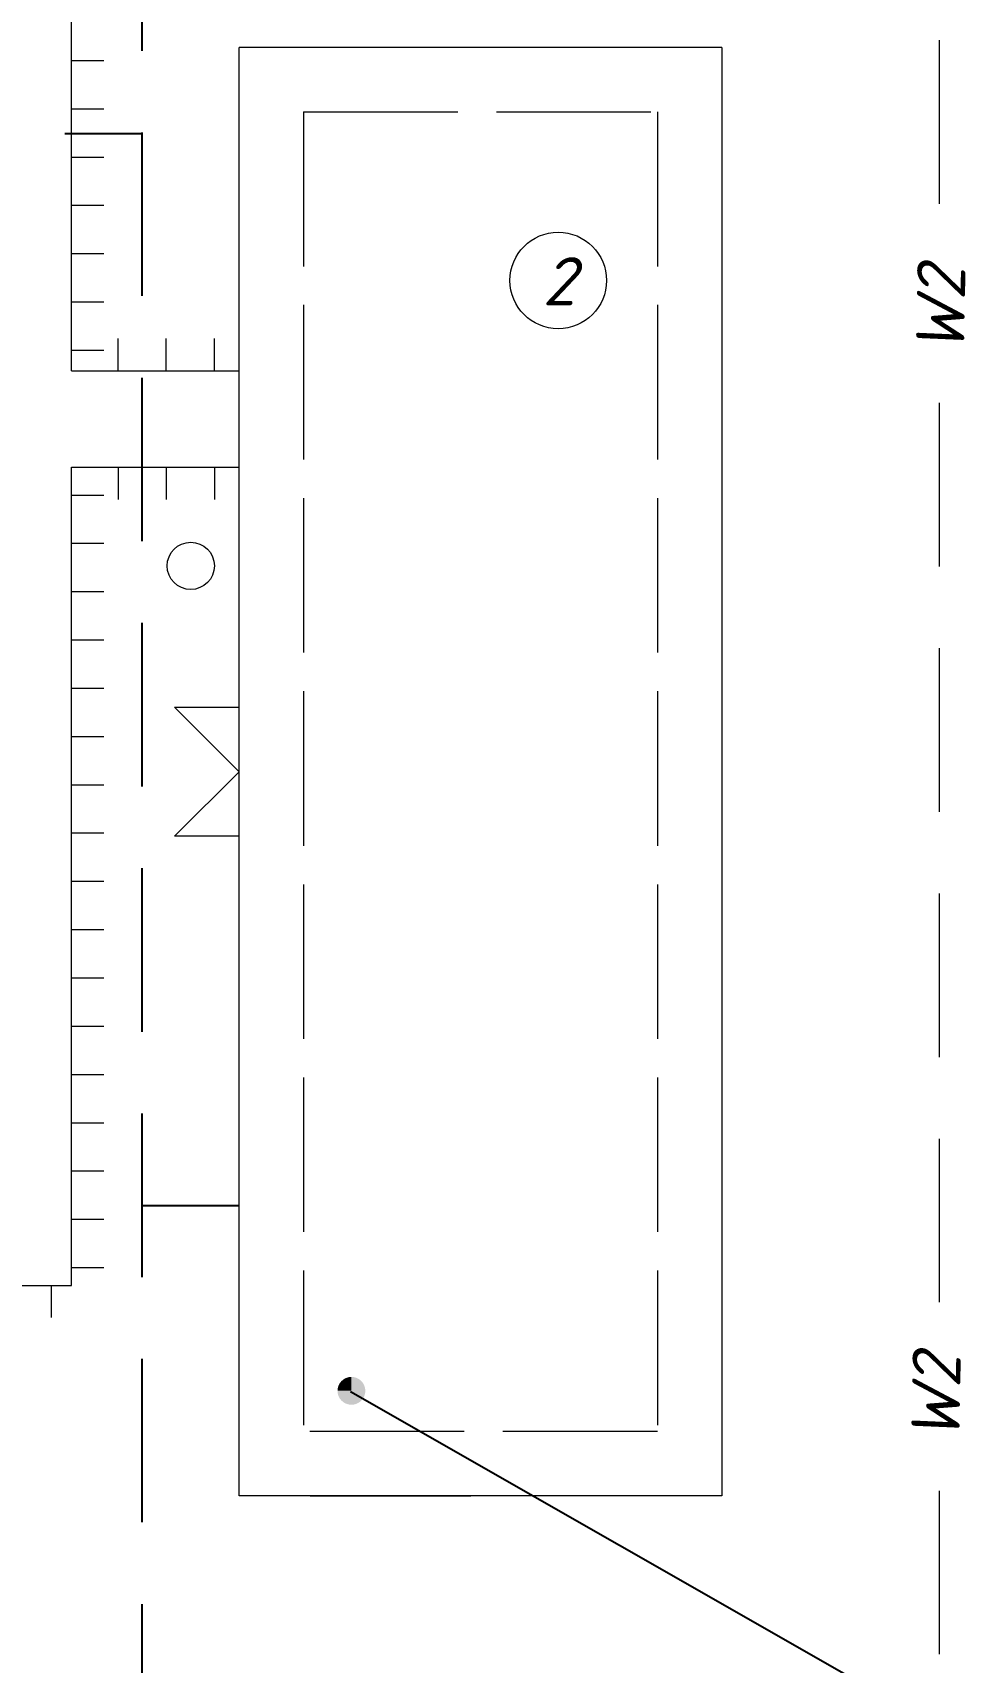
# Model space of a CAD drawing. Header units: millimetres. Extents: x 27137 to 30937, y -4667 to -569.
# Drawn here: x 29026.3 to 29055.2, y -2964.7 to -2914.1 of the extents above; entities that cross this region are included whole.
import ezdxf

# ---------------------------------------------------------------- set-up
doc = ezdxf.new("R2010")
doc.units = ezdxf.units.MM
doc.header["$LTSCALE"] = 0.4
for name, pattern in [('ACAD_ISO02W100', [15, 12, -3]), ('ACAD_ISO03W100', [30, 12, -18]), ('штриховаяX2', [38.1, 25.4, -12.7])]:
    doc.linetypes.add(name, pattern=pattern)
doc.styles.add('Isocpeur', font='isocpeui.ttf', dxfattribs={"height": 2.5})

msp = doc.modelspace()

# ---------------------------------------------------------------- hatches: boundary and pattern name
at = {"lineweight": 15}
h = msp.add_hatch(color=256, dxfattribs=at)
h.dxf.hatch_style = 1
h.paths.add_polyline_path([(29035.7299, -2956.2623), (29036.1624, -2956.2623), (29036.595, -2956.2623, -1)])
h.paths.add_polyline_path([(29036.1624, -2955.8298, -0.4142136), (29036.595, -2956.2623), (29036.1624, -2956.2623)])
h = msp.add_hatch(color=256, dxfattribs=at)
h.dxf.hatch_style = 1
h.paths.add_polyline_path([(29036.1624, -2955.8298), (29036.1624, -2956.2623), (29035.7299, -2956.2623, -0.4142136)])

# ---------------------------------------------------------------- linework, layer by layer
at = {"linetype": 'штриховаяX2', "ltscale": 0.5}
msp.add_line((29029.6531, -2856.2064), (29029.6531, -2981.3502), dxfattribs=at)
at = {"lineweight": 15, "ltscale": 0.5}
for p, q in [((29027.4679, -2924.5708), (29027.4675, -2901.3179)), ((29027.4683, -2952.9864), (29027.4679, -2927.5708))]:
    msp.add_line(p, q, dxfattribs=at)
at = {"lineweight": 15}
for p, q in [((29032.6697, -2959.5269), (29032.6697, -2914.5269)), ((29047.6697, -2914.5269), (29032.6697, -2914.5269)), ((29047.6697, -2914.5269), (29047.6697, -2959.5269)), ((29047.6697, -2914.5269), (29047.6697, -2959.5269)), ((29028.4675, -2914.9418), (29027.4675, -2914.9418)), ((29028.4675, -2914.9418), (29027.4675, -2914.9418)), ((29028.4675, -2914.9418), (29027.4675, -2914.9418)), ((29028.4675, -2914.9418), (29027.4675, -2914.9418)), ((29028.4675, -2914.9418), (29027.4675, -2914.9418)), ((29028.4675, -2914.9418), (29027.4675, -2914.9418)), ((29028.4675, -2914.9418), (29027.4675, -2914.9418)), ((29028.4675, -2914.9418), (29027.4675, -2914.9418)), ((29028.4675, -2914.9418), (29027.4675, -2914.9418)), ((29028.4675, -2914.9418), (29027.4675, -2914.9418)), ((29028.4675, -2914.9418), (29027.4675, -2914.9418)), ((29028.4675, -2914.9418), (29027.4675, -2914.9418)), ((29028.4675, -2914.9418), (29027.4675, -2914.9418)), ((29028.4675, -2914.9418), (29027.4675, -2914.9418)), ((29028.4675, -2914.9418), (29027.4675, -2914.9418)), ((29028.4675, -2914.9418), (29027.4675, -2914.9418)), ((29028.4675, -2914.9418), (29027.4675, -2914.9418)), ((29028.4675, -2916.4418), (29027.4675, -2916.4418)), ((29028.4675, -2916.4418), (29027.4675, -2916.4418)), ((29028.4675, -2916.4418), (29027.4675, -2916.4418)), ((29028.4675, -2916.4418), (29027.4675, -2916.4418)), ((29028.4675, -2916.4418), (29027.4675, -2916.4418)), ((29028.4675, -2916.4418), (29027.4675, -2916.4418)), ((29028.4675, -2916.4418), (29027.4675, -2916.4418)), ((29028.4675, -2916.4418), (29027.4675, -2916.4418)), ((29028.4675, -2916.4418), (29027.4675, -2916.4418)), ((29028.4675, -2916.4418), (29027.4675, -2916.4418)), ((29028.4675, -2916.4418), (29027.4675, -2916.4418)), ((29028.4675, -2916.4418), (29027.4675, -2916.4418)), ((29028.4675, -2916.4418), (29027.4675, -2916.4418)), ((29028.4675, -2916.4418), (29027.4675, -2916.4418)), ((29028.4675, -2916.4418), (29027.4675, -2916.4418)), ((29028.4675, -2916.4418), (29027.4675, -2916.4418)), ((29028.4675, -2916.4418), (29027.4675, -2916.4418)), ((29028.4675, -2916.4418), (29027.4675, -2916.4418)), ((29028.4675, -2916.4418), (29027.4675, -2916.4418)), ((29028.4675, -2916.4418), (29027.4675, -2916.4418)), ((29028.4675, -2916.4418), (29027.4675, -2916.4418)), ((29028.4675, -2916.4418), (29027.4675, -2916.4418)), ((29028.4675, -2917.9418), (29027.4675, -2917.9418)), ((29028.4675, -2917.9418), (29027.4675, -2917.9418)), ((29028.4675, -2917.9418), (29027.4675, -2917.9418)), ((29028.4675, -2917.9418), (29027.4675, -2917.9418)), ((29028.4675, -2917.9418), (29027.4675, -2917.9418)), ((29028.4675, -2917.9418), (29027.4675, -2917.9418)), ((29028.4675, -2917.9418), (29027.4675, -2917.9418)), ((29028.4675, -2917.9418), (29027.4675, -2917.9418)), ((29028.4675, -2917.9418), (29027.4675, -2917.9418)), ((29028.4675, -2917.9418), (29027.4675, -2917.9418)), ((29028.4675, -2917.9418), (29027.4675, -2917.9418)), ((29028.4675, -2917.9418), (29027.4675, -2917.9418)), ((29028.4675, -2917.9418), (29027.4675, -2917.9418)), ((29028.4675, -2917.9418), (29027.4675, -2917.9418)), ((29028.4675, -2917.9418), (29027.4675, -2917.9418)), ((29028.4675, -2917.9418), (29027.4675, -2917.9418)), ((29028.4675, -2917.9418), (29027.4675, -2917.9418)), ((29028.4675, -2917.9418), (29027.4675, -2917.9418)), ((29028.4675, -2917.9418), (29027.4675, -2917.9418)), ((29028.4675, -2917.9418), (29027.4675, -2917.9418)), ((29028.4675, -2917.9418), (29027.4675, -2917.9418)), ((29028.4675, -2917.9418), (29027.4675, -2917.9418)), ((29028.4675, -2917.9418), (29027.4675, -2917.9418)), ((29028.4675, -2917.9418), (29027.4675, -2917.9418)), ((29028.4675, -2917.9418), (29027.4675, -2917.9418)), ((29028.4675, -2917.9418), (29027.4675, -2917.9418)), ((29028.4675, -2917.9418), (29027.4675, -2917.9418)), ((29028.4675, -2917.9418), (29027.4675, -2917.9418)), ((29028.4675, -2917.9418), (29027.4675, -2917.9418)), ((29028.4675, -2917.9418), (29027.4675, -2917.9418)), ((29028.4675, -2917.9418), (29027.4675, -2917.9418)), ((29028.4675, -2917.9418), (29027.4675, -2917.9418)), ((29028.4675, -2917.9418), (29027.4675, -2917.9418)), ((29028.4675, -2917.9418), (29027.4675, -2917.9418)), ((29028.4675, -2919.4418), (29027.4675, -2919.4418)), ((29028.4675, -2919.4418), (29027.4675, -2919.4418)), ((29028.4675, -2919.4418), (29027.4675, -2919.4418)), ((29028.4675, -2919.4418), (29027.4675, -2919.4418)), ((29028.4675, -2919.4418), (29027.4675, -2919.4418)), ((29028.4675, -2919.4418), (29027.4675, -2919.4418)), ((29028.4675, -2919.4418), (29027.4675, -2919.4418)), ((29028.4675, -2919.4418), (29027.4675, -2919.4418)), ((29028.4675, -2919.4418), (29027.4675, -2919.4418)), ((29028.4675, -2919.4418), (29027.4675, -2919.4418)), ((29028.4675, -2919.4418), (29027.4675, -2919.4418)), ((29028.4675, -2919.4418), (29027.4675, -2919.4418)), ((29028.4675, -2919.4418), (29027.4675, -2919.4418)), ((29028.4675, -2919.4418), (29027.4675, -2919.4418)), ((29028.4675, -2919.4418), (29027.4675, -2919.4418)), ((29028.4675, -2919.4418), (29027.4675, -2919.4418)), ((29028.4675, -2919.4418), (29027.4675, -2919.4418)), ((29028.4675, -2920.9418), (29027.4675, -2920.9418)), ((29028.4675, -2920.9418), (29027.4675, -2920.9418)), ((29028.4675, -2920.9418), (29027.4675, -2920.9418)), ((29028.4675, -2920.9418), (29027.4675, -2920.9418)), ((29028.4675, -2920.9418), (29027.4675, -2920.9418)), ((29028.4675, -2920.9418), (29027.4675, -2920.9418)), ((29028.4675, -2920.9418), (29027.4675, -2920.9418)), ((29028.4675, -2920.9418), (29027.4675, -2920.9418)), ((29028.4675, -2920.9418), (29027.4675, -2920.9418)), ((29028.4675, -2920.9418), (29027.4675, -2920.9418)), ((29028.4675, -2920.9418), (29027.4675, -2920.9418)), ((29028.4675, -2922.4418), (29027.4675, -2922.4418)), ((29028.4675, -2922.4418), (29027.4675, -2922.4418)), ((29028.4675, -2922.4418), (29027.4675, -2922.4418)), ((29028.4675, -2922.4418), (29027.4675, -2922.4418)), ((29028.4675, -2922.4418), (29027.4675, -2922.4418)), ((29028.4675, -2922.4418), (29027.4675, -2922.4418)), ((29028.4675, -2922.4418), (29027.4675, -2922.4418)), ((29028.4675, -2922.4418), (29027.4675, -2922.4418)), ((29028.4675, -2922.4418), (29027.4675, -2922.4418)), ((29028.4675, -2922.4418), (29027.4675, -2922.4418)), ((29028.4675, -2922.4418), (29027.4675, -2922.4418)), ((29028.4675, -2922.4418), (29027.4675, -2922.4418)), ((29028.4675, -2922.4418), (29027.4675, -2922.4418)), ((29028.9103, -2924.5708), (29028.9103, -2923.5708)), ((29028.9103, -2924.5708), (29028.9103, -2923.5708)), ((29030.4103, -2924.5708), (29030.4103, -2923.5708)), ((29030.4103, -2924.5708), (29030.4103, -2923.5708)), ((29031.9103, -2924.5708), (29031.9103, -2923.5708)), ((29031.9103, -2924.5708), (29031.9103, -2923.5708)), ((29028.4675, -2923.9418), (29027.4675, -2923.9418)), ((29028.4675, -2923.9418), (29027.4675, -2923.9418)), ((29028.4675, -2923.9418), (29027.4675, -2923.9418)), ((29028.4675, -2923.9418), (29027.4675, -2923.9418)), ((29028.4675, -2923.9418), (29027.4675, -2923.9418)), ((29028.4675, -2923.9418), (29027.4675, -2923.9418)), ((29028.4675, -2923.9418), (29027.4675, -2923.9418)), ((29028.4675, -2923.9418), (29027.4675, -2923.9418)), ((29028.4675, -2923.9418), (29027.4675, -2923.9418)), ((29028.4675, -2923.9418), (29027.4675, -2923.9418)), ((29028.4675, -2923.9418), (29027.4675, -2923.9418)), ((29028.4675, -2923.9418), (29027.4675, -2923.9418)), ((29028.4675, -2923.9418), (29027.4675, -2923.9418)), ((29028.4675, -2923.9418), (29027.4675, -2923.9418)), ((29028.4675, -2923.9418), (29027.4675, -2923.9418)), ((29028.4675, -2923.9418), (29027.4675, -2923.9418)), ((29028.4675, -2923.9418), (29027.4675, -2923.9418)), ((29027.4672, -2924.5708), (29032.6697, -2924.5708)), ((29027.4679, -2927.5708), (29032.6697, -2927.5708)), ((29028.9103, -2927.5708), (29028.9103, -2928.5708)), ((29028.9103, -2927.5708), (29028.9103, -2928.5708)), ((29030.4103, -2927.5708), (29030.4103, -2928.5708)), ((29030.4103, -2927.5708), (29030.4103, -2928.5708)), ((29031.9103, -2927.5708), (29031.9103, -2928.5708)), ((29031.9103, -2927.5708), (29031.9103, -2928.5708)), ((29028.4675, -2928.4418), (29027.4675, -2928.4418)), ((29028.4675, -2928.4418), (29027.4675, -2928.4418)), ((29028.4675, -2928.4418), (29027.4675, -2928.4418)), ((29028.4675, -2928.4418), (29027.4675, -2928.4418)), ((29028.4675, -2928.4418), (29027.4675, -2928.4418)), ((29028.4675, -2928.4418), (29027.4675, -2928.4418)), ((29028.4675, -2928.4418), (29027.4675, -2928.4418)), ((29028.4675, -2928.4418), (29027.4675, -2928.4418)), ((29028.4675, -2928.4418), (29027.4675, -2928.4418)), ((29028.4675, -2928.4418), (29027.4675, -2928.4418)), ((29028.4675, -2928.4418), (29027.4675, -2928.4418)), ((29028.4675, -2928.4418), (29027.4675, -2928.4418)), ((29028.4675, -2928.4418), (29027.4675, -2928.4418)), ((29028.4675, -2928.4418), (29027.4675, -2928.4418)), ((29028.4675, -2928.4418), (29027.4675, -2928.4418)), ((29028.4675, -2928.4418), (29027.4675, -2928.4418)), ((29028.4675, -2928.4418), (29027.4675, -2928.4418)), ((29028.4675, -2929.9418), (29027.4675, -2929.9418)), ((29028.4675, -2929.9418), (29027.4675, -2929.9418)), ((29028.4675, -2929.9418), (29027.4675, -2929.9418)), ((29028.4675, -2929.9418), (29027.4675, -2929.9418)), ((29028.4675, -2929.9418), (29027.4675, -2929.9418)), ((29028.4675, -2929.9418), (29027.4675, -2929.9418)), ((29028.4675, -2929.9418), (29027.4675, -2929.9418)), ((29028.4675, -2929.9418), (29027.4675, -2929.9418)), ((29028.4675, -2929.9418), (29027.4675, -2929.9418)), ((29028.4675, -2929.9418), (29027.4675, -2929.9418)), ((29028.4675, -2929.9418), (29027.4675, -2929.9418)), ((29028.4675, -2929.9418), (29027.4675, -2929.9418)), ((29028.4675, -2929.9418), (29027.4675, -2929.9418)), ((29028.4675, -2929.9418), (29027.4675, -2929.9418)), ((29028.4675, -2929.9418), (29027.4675, -2929.9418)), ((29028.4675, -2929.9418), (29027.4675, -2929.9418)), ((29028.4675, -2929.9418), (29027.4675, -2929.9418)), ((29028.4675, -2929.9418), (29027.4675, -2929.9418)), ((29028.4675, -2929.9418), (29027.4675, -2929.9418)), ((29028.4675, -2929.9418), (29027.4675, -2929.9418)), ((29028.4675, -2929.9418), (29027.4675, -2929.9418)), ((29028.4675, -2929.9418), (29027.4675, -2929.9418)), ((29028.4675, -2931.4418), (29027.4675, -2931.4418)), ((29028.4675, -2931.4418), (29027.4675, -2931.4418)), ((29028.4675, -2931.4418), (29027.4675, -2931.4418)), ((29028.4675, -2931.4418), (29027.4675, -2931.4418)), ((29028.4675, -2931.4418), (29027.4675, -2931.4418)), ((29028.4675, -2931.4418), (29027.4675, -2931.4418)), ((29028.4675, -2931.4418), (29027.4675, -2931.4418)), ((29028.4675, -2931.4418), (29027.4675, -2931.4418)), ((29028.4675, -2931.4418), (29027.4675, -2931.4418)), ((29028.4675, -2931.4418), (29027.4675, -2931.4418)), ((29028.4675, -2931.4418), (29027.4675, -2931.4418)), ((29028.4675, -2931.4418), (29027.4675, -2931.4418)), ((29028.4675, -2931.4418), (29027.4675, -2931.4418)), ((29028.4675, -2931.4418), (29027.4675, -2931.4418)), ((29028.4675, -2931.4418), (29027.4675, -2931.4418)), ((29028.4675, -2931.4418), (29027.4675, -2931.4418)), ((29028.4675, -2931.4418), (29027.4675, -2931.4418)), ((29028.4675, -2931.4418), (29027.4675, -2931.4418)), ((29028.4675, -2931.4418), (29027.4675, -2931.4418)), ((29028.4675, -2931.4418), (29027.4675, -2931.4418)), ((29028.4675, -2931.4418), (29027.4675, -2931.4418)), ((29028.4675, -2931.4418), (29027.4675, -2931.4418)), ((29028.4675, -2931.4418), (29027.4675, -2931.4418)), ((29028.4675, -2931.4418), (29027.4675, -2931.4418)), ((29028.4675, -2931.4418), (29027.4675, -2931.4418)), ((29028.4675, -2931.4418), (29027.4675, -2931.4418)), ((29028.4675, -2931.4418), (29027.4675, -2931.4418)), ((29028.4675, -2931.4418), (29027.4675, -2931.4418)), ((29028.4675, -2931.4418), (29027.4675, -2931.4418)), ((29028.4675, -2931.4418), (29027.4675, -2931.4418)), ((29028.4675, -2931.4418), (29027.4675, -2931.4418)), ((29028.4675, -2931.4418), (29027.4675, -2931.4418)), ((29028.4675, -2931.4418), (29027.4675, -2931.4418)), ((29028.4675, -2931.4418), (29027.4675, -2931.4418)), ((29028.4675, -2932.9418), (29027.4675, -2932.9418)), ((29028.4675, -2932.9418), (29027.4675, -2932.9418)), ((29028.4675, -2932.9418), (29027.4675, -2932.9418)), ((29028.4675, -2932.9418), (29027.4675, -2932.9418)), ((29028.4675, -2932.9418), (29027.4675, -2932.9418)), ((29028.4675, -2932.9418), (29027.4675, -2932.9418)), ((29028.4675, -2932.9418), (29027.4675, -2932.9418)), ((29028.4675, -2932.9418), (29027.4675, -2932.9418)), ((29028.4675, -2932.9418), (29027.4675, -2932.9418)), ((29028.4675, -2932.9418), (29027.4675, -2932.9418)), ((29028.4675, -2932.9418), (29027.4675, -2932.9418)), ((29028.4675, -2932.9418), (29027.4675, -2932.9418)), ((29028.4675, -2932.9418), (29027.4675, -2932.9418)), ((29028.4675, -2932.9418), (29027.4675, -2932.9418)), ((29028.4675, -2932.9418), (29027.4675, -2932.9418)), ((29028.4675, -2932.9418), (29027.4675, -2932.9418)), ((29028.4675, -2932.9418), (29027.4675, -2932.9418)), ((29028.4675, -2934.4418), (29027.4675, -2934.4418)), ((29028.4675, -2934.4418), (29027.4675, -2934.4418)), ((29028.4675, -2934.4418), (29027.4675, -2934.4418)), ((29028.4675, -2934.4418), (29027.4675, -2934.4418)), ((29028.4675, -2934.4418), (29027.4675, -2934.4418)), ((29028.4675, -2934.4418), (29027.4675, -2934.4418)), ((29028.4675, -2934.4418), (29027.4675, -2934.4418)), ((29028.4675, -2934.4418), (29027.4675, -2934.4418)), ((29028.4675, -2934.4418), (29027.4675, -2934.4418)), ((29028.4675, -2934.4418), (29027.4675, -2934.4418)), ((29028.4675, -2934.4418), (29027.4675, -2934.4418)), ((29030.6697, -2935.0269), (29032.6697, -2935.0269)), ((29030.6697, -2935.0269), (29032.6697, -2937.0269)), ((29028.4675, -2935.9418), (29027.4675, -2935.9418)), ((29028.4675, -2935.9418), (29027.4675, -2935.9418)), ((29028.4675, -2935.9418), (29027.4675, -2935.9418)), ((29028.4675, -2935.9418), (29027.4675, -2935.9418)), ((29028.4675, -2935.9418), (29027.4675, -2935.9418)), ((29028.4675, -2935.9418), (29027.4675, -2935.9418)), ((29028.4675, -2935.9418), (29027.4675, -2935.9418)), ((29028.4675, -2935.9418), (29027.4675, -2935.9418)), ((29028.4675, -2935.9418), (29027.4675, -2935.9418)), ((29028.4675, -2935.9418), (29027.4675, -2935.9418)), ((29028.4675, -2935.9418), (29027.4675, -2935.9418)), ((29028.4675, -2935.9418), (29027.4675, -2935.9418)), ((29028.4675, -2935.9418), (29027.4675, -2935.9418)), ((29032.6697, -2937.0269), (29030.6697, -2939.0269)), ((29028.4675, -2937.4418), (29027.4675, -2937.4418)), ((29028.4675, -2937.4418), (29027.4675, -2937.4418)), ((29028.4675, -2937.4418), (29027.4675, -2937.4418)), ((29028.4675, -2937.4418), (29027.4675, -2937.4418)), ((29028.4675, -2937.4418), (29027.4675, -2937.4418)), ((29028.4675, -2937.4418), (29027.4675, -2937.4418)), ((29028.4675, -2937.4418), (29027.4675, -2937.4418)), ((29028.4675, -2937.4418), (29027.4675, -2937.4418)), ((29028.4675, -2937.4418), (29027.4675, -2937.4418)), ((29028.4675, -2937.4418), (29027.4675, -2937.4418)), ((29028.4675, -2937.4418), (29027.4675, -2937.4418)), ((29028.4675, -2937.4418), (29027.4675, -2937.4418)), ((29028.4675, -2937.4418), (29027.4675, -2937.4418)), ((29028.4675, -2937.4418), (29027.4675, -2937.4418)), ((29028.4675, -2937.4418), (29027.4675, -2937.4418)), ((29028.4675, -2937.4418), (29027.4675, -2937.4418)), ((29028.4675, -2937.4418), (29027.4675, -2937.4418)), ((29028.4675, -2937.4418), (29027.4675, -2937.4418)), ((29028.4675, -2937.4418), (29027.4675, -2937.4418)), ((29028.4675, -2937.4418), (29027.4675, -2937.4418)), ((29028.4675, -2937.4418), (29027.4675, -2937.4418)), ((29028.4675, -2937.4418), (29027.4675, -2937.4418)), ((29028.4675, -2937.4418), (29027.4675, -2937.4418)), ((29028.4675, -2937.4418), (29027.4675, -2937.4418)), ((29028.4675, -2937.4418), (29027.4675, -2937.4418)), ((29028.4675, -2937.4418), (29027.4675, -2937.4418)), ((29028.4675, -2937.4418), (29027.4675, -2937.4418)), ((29028.4675, -2937.4418), (29027.4675, -2937.4418)), ((29028.4675, -2938.9418), (29027.4675, -2938.9418)), ((29028.4675, -2938.9418), (29027.4675, -2938.9418)), ((29028.4675, -2938.9418), (29027.4675, -2938.9418)), ((29028.4675, -2938.9418), (29027.4675, -2938.9418)), ((29028.4675, -2938.9418), (29027.4675, -2938.9418)), ((29028.4675, -2938.9418), (29027.4675, -2938.9418)), ((29028.4675, -2938.9418), (29027.4675, -2938.9418)), ((29028.4675, -2938.9418), (29027.4675, -2938.9418)), ((29028.4675, -2938.9418), (29027.4675, -2938.9418)), ((29028.4675, -2938.9418), (29027.4675, -2938.9418)), ((29028.4675, -2938.9418), (29027.4675, -2938.9418)), ((29028.4675, -2938.9418), (29027.4675, -2938.9418)), ((29028.4675, -2938.9418), (29027.4675, -2938.9418)), ((29028.4675, -2938.9418), (29027.4675, -2938.9418)), ((29028.4675, -2938.9418), (29027.4675, -2938.9418)), ((29028.4675, -2938.9418), (29027.4675, -2938.9418)), ((29028.4675, -2938.9418), (29027.4675, -2938.9418)), ((29028.4675, -2938.9418), (29027.4675, -2938.9418)), ((29028.4675, -2938.9418), (29027.4675, -2938.9418)), ((29028.4675, -2938.9418), (29027.4675, -2938.9418)), ((29028.4675, -2938.9418), (29027.4675, -2938.9418)), ((29028.4675, -2938.9418), (29027.4675, -2938.9418)), ((29028.4675, -2938.9418), (29027.4675, -2938.9418)), ((29028.4675, -2938.9418), (29027.4675, -2938.9418)), ((29028.4675, -2938.9418), (29027.4675, -2938.9418)), ((29028.4675, -2938.9418), (29027.4675, -2938.9418)), ((29028.4675, -2938.9418), (29027.4675, -2938.9418)), ((29028.4675, -2938.9418), (29027.4675, -2938.9418)), ((29028.4675, -2938.9418), (29027.4675, -2938.9418)), ((29028.4675, -2938.9418), (29027.4675, -2938.9418)), ((29028.4675, -2938.9418), (29027.4675, -2938.9418)), ((29028.4675, -2938.9418), (29027.4675, -2938.9418)), ((29032.6697, -2939.0269), (29030.6697, -2939.0269)), ((29028.4675, -2940.4418), (29027.4675, -2940.4418)), ((29028.4675, -2940.4418), (29027.4675, -2940.4418)), ((29028.4675, -2940.4418), (29027.4675, -2940.4418)), ((29028.4675, -2940.4418), (29027.4675, -2940.4418)), ((29028.4675, -2940.4418), (29027.4675, -2940.4418)), ((29028.4675, -2940.4418), (29027.4675, -2940.4418)), ((29028.4675, -2940.4418), (29027.4675, -2940.4418)), ((29028.4675, -2940.4418), (29027.4675, -2940.4418)), ((29028.4675, -2940.4418), (29027.4675, -2940.4418)), ((29028.4675, -2940.4418), (29027.4675, -2940.4418)), ((29028.4675, -2940.4418), (29027.4675, -2940.4418)), ((29028.4675, -2940.4418), (29027.4675, -2940.4418)), ((29028.4675, -2940.4418), (29027.4675, -2940.4418)), ((29028.4675, -2940.4418), (29027.4675, -2940.4418)), ((29028.4675, -2940.4418), (29027.4675, -2940.4418)), ((29028.4675, -2940.4418), (29027.4675, -2940.4418)), ((29028.4675, -2940.4418), (29027.4675, -2940.4418)), ((29028.4675, -2940.4418), (29027.4675, -2940.4418)), ((29028.4675, -2940.4418), (29027.4675, -2940.4418)), ((29028.4675, -2940.4418), (29027.4675, -2940.4418)), ((29028.4675, -2940.4418), (29027.4675, -2940.4418)), ((29028.4675, -2940.4418), (29027.4675, -2940.4418)), ((29028.4675, -2940.4418), (29027.4675, -2940.4418)), ((29028.4675, -2940.4418), (29027.4675, -2940.4418)), ((29028.4675, -2940.4418), (29027.4675, -2940.4418)), ((29028.4675, -2940.4418), (29027.4675, -2940.4418)), ((29028.4675, -2940.4418), (29027.4675, -2940.4418)), ((29028.4675, -2940.4418), (29027.4675, -2940.4418)), ((29028.4675, -2940.4418), (29027.4675, -2940.4418)), ((29028.4675, -2940.4418), (29027.4675, -2940.4418)), ((29028.4675, -2941.9418), (29027.4675, -2941.9418)), ((29028.4675, -2941.9418), (29027.4675, -2941.9418)), ((29028.4675, -2941.9418), (29027.4675, -2941.9418)), ((29028.4675, -2941.9418), (29027.4675, -2941.9418)), ((29028.4675, -2941.9418), (29027.4675, -2941.9418)), ((29028.4675, -2941.9418), (29027.4675, -2941.9418)), ((29028.4675, -2941.9418), (29027.4675, -2941.9418)), ((29028.4675, -2941.9418), (29027.4675, -2941.9418)), ((29028.4675, -2941.9418), (29027.4675, -2941.9418)), ((29028.4675, -2941.9418), (29027.4675, -2941.9418)), ((29028.4675, -2941.9418), (29027.4675, -2941.9418)), ((29028.4675, -2941.9418), (29027.4675, -2941.9418)), ((29028.4675, -2941.9418), (29027.4675, -2941.9418)), ((29028.4675, -2941.9418), (29027.4675, -2941.9418)), ((29028.4675, -2941.9418), (29027.4675, -2941.9418)), ((29028.4675, -2941.9418), (29027.4675, -2941.9418)), ((29028.4675, -2941.9418), (29027.4675, -2941.9418)), ((29028.4675, -2941.9418), (29027.4675, -2941.9418)), ((29028.4675, -2941.9418), (29027.4675, -2941.9418)), ((29028.4675, -2941.9418), (29027.4675, -2941.9418)), ((29028.4675, -2941.9418), (29027.4675, -2941.9418)), ((29028.4675, -2941.9418), (29027.4675, -2941.9418)), ((29028.4675, -2941.9418), (29027.4675, -2941.9418)), ((29028.4675, -2941.9418), (29027.4675, -2941.9418)), ((29028.4675, -2941.9418), (29027.4675, -2941.9418)), ((29028.4675, -2941.9418), (29027.4675, -2941.9418)), ((29028.4675, -2941.9418), (29027.4675, -2941.9418)), ((29028.4675, -2941.9418), (29027.4675, -2941.9418)), ((29028.4675, -2943.4418), (29027.4675, -2943.4418)), ((29028.4675, -2943.4418), (29027.4675, -2943.4418)), ((29028.4675, -2943.4418), (29027.4675, -2943.4418)), ((29028.4675, -2943.4418), (29027.4675, -2943.4418)), ((29028.4675, -2943.4418), (29027.4675, -2943.4418)), ((29028.4675, -2943.4418), (29027.4675, -2943.4418)), ((29028.4675, -2943.4418), (29027.4675, -2943.4418)), ((29028.4675, -2943.4418), (29027.4675, -2943.4418)), ((29028.4675, -2943.4418), (29027.4675, -2943.4418)), ((29028.4675, -2943.4418), (29027.4675, -2943.4418)), ((29028.4675, -2943.4418), (29027.4675, -2943.4418)), ((29028.4675, -2943.4418), (29027.4675, -2943.4418)), ((29028.4675, -2943.4418), (29027.4675, -2943.4418)), ((29028.4675, -2943.4418), (29027.4675, -2943.4418)), ((29028.4675, -2943.4418), (29027.4675, -2943.4418)), ((29028.4675, -2943.4418), (29027.4675, -2943.4418)), ((29028.4675, -2943.4418), (29027.4675, -2943.4418)), ((29028.4675, -2943.4418), (29027.4675, -2943.4418)), ((29028.4675, -2943.4418), (29027.4675, -2943.4418)), ((29028.4675, -2943.4418), (29027.4675, -2943.4418)), ((29028.4675, -2943.4418), (29027.4675, -2943.4418)), ((29028.4675, -2943.4418), (29027.4675, -2943.4418)), ((29028.4675, -2943.4418), (29027.4675, -2943.4418)), ((29028.4675, -2943.4418), (29027.4675, -2943.4418)), ((29028.4675, -2944.9418), (29027.4675, -2944.9418)), ((29028.4675, -2944.9418), (29027.4675, -2944.9418)), ((29028.4675, -2944.9418), (29027.4675, -2944.9418)), ((29028.4675, -2944.9418), (29027.4675, -2944.9418)), ((29028.4675, -2944.9418), (29027.4675, -2944.9418)), ((29028.4675, -2944.9418), (29027.4675, -2944.9418)), ((29028.4675, -2944.9418), (29027.4675, -2944.9418)), ((29028.4675, -2944.9418), (29027.4675, -2944.9418)), ((29028.4675, -2944.9418), (29027.4675, -2944.9418)), ((29028.4675, -2944.9418), (29027.4675, -2944.9418)), ((29028.4675, -2944.9418), (29027.4675, -2944.9418)), ((29028.4675, -2944.9418), (29027.4675, -2944.9418)), ((29028.4675, -2944.9418), (29027.4675, -2944.9418)), ((29028.4675, -2944.9418), (29027.4675, -2944.9418)), ((29028.4675, -2944.9418), (29027.4675, -2944.9418)), ((29028.4675, -2944.9418), (29027.4675, -2944.9418)), ((29028.4675, -2944.9418), (29027.4675, -2944.9418)), ((29028.4675, -2944.9418), (29027.4675, -2944.9418)), ((29028.4675, -2944.9418), (29027.4675, -2944.9418)), ((29028.4675, -2944.9418), (29027.4675, -2944.9418)), ((29028.4675, -2944.9418), (29027.4675, -2944.9418)), ((29028.4675, -2944.9418), (29027.4675, -2944.9418)), ((29028.4675, -2944.9418), (29027.4675, -2944.9418)), ((29028.4675, -2944.9418), (29027.4675, -2944.9418)), ((29028.4675, -2944.9418), (29027.4675, -2944.9418)), ((29028.4675, -2944.9418), (29027.4675, -2944.9418)), ((29028.4675, -2944.9418), (29027.4675, -2944.9418)), ((29028.4675, -2944.9418), (29027.4675, -2944.9418)), ((29028.4675, -2944.9418), (29027.4675, -2944.9418)), ((29028.4675, -2944.9418), (29027.4675, -2944.9418)), ((29028.4675, -2946.4418), (29027.4675, -2946.4418)), ((29028.4675, -2946.4418), (29027.4675, -2946.4418)), ((29028.4675, -2946.4418), (29027.4675, -2946.4418)), ((29028.4675, -2946.4418), (29027.4675, -2946.4418)), ((29028.4675, -2946.4418), (29027.4675, -2946.4418)), ((29028.4675, -2946.4418), (29027.4675, -2946.4418)), ((29028.4675, -2946.4418), (29027.4675, -2946.4418)), ((29028.4675, -2946.4418), (29027.4675, -2946.4418)), ((29028.4675, -2946.4418), (29027.4675, -2946.4418)), ((29028.4675, -2946.4418), (29027.4675, -2946.4418)), ((29028.4675, -2946.4418), (29027.4675, -2946.4418)), ((29028.4675, -2947.9418), (29027.4675, -2947.9418)), ((29028.4675, -2947.9418), (29027.4675, -2947.9418)), ((29028.4675, -2947.9418), (29027.4675, -2947.9418)), ((29028.4675, -2947.9418), (29027.4675, -2947.9418)), ((29028.4675, -2947.9418), (29027.4675, -2947.9418)), ((29028.4675, -2947.9418), (29027.4675, -2947.9418)), ((29028.4675, -2947.9418), (29027.4675, -2947.9418)), ((29028.4675, -2947.9418), (29027.4675, -2947.9418)), ((29028.4675, -2947.9418), (29027.4675, -2947.9418)), ((29028.4675, -2947.9418), (29027.4675, -2947.9418)), ((29028.4675, -2947.9418), (29027.4675, -2947.9418)), ((29028.4675, -2947.9418), (29027.4675, -2947.9418)), ((29028.4675, -2947.9418), (29027.4675, -2947.9418)), ((29028.4675, -2949.4418), (29027.4675, -2949.4418)), ((29028.4675, -2949.4418), (29027.4675, -2949.4418)), ((29028.4675, -2949.4418), (29027.4675, -2949.4418)), ((29028.4675, -2949.4418), (29027.4675, -2949.4418)), ((29028.4675, -2949.4418), (29027.4675, -2949.4418)), ((29028.4675, -2949.4418), (29027.4675, -2949.4418)), ((29028.4675, -2949.4418), (29027.4675, -2949.4418)), ((29028.4675, -2949.4418), (29027.4675, -2949.4418)), ((29028.4675, -2949.4418), (29027.4675, -2949.4418)), ((29028.4675, -2949.4418), (29027.4675, -2949.4418)), ((29028.4675, -2949.4418), (29027.4675, -2949.4418)), ((29028.4675, -2949.4418), (29027.4675, -2949.4418)), ((29028.4675, -2949.4418), (29027.4675, -2949.4418)), ((29028.4675, -2949.4418), (29027.4675, -2949.4418)), ((29028.4675, -2949.4418), (29027.4675, -2949.4418)), ((29028.4675, -2949.4418), (29027.4675, -2949.4418)), ((29028.4675, -2949.4418), (29027.4675, -2949.4418)), ((29028.4675, -2950.9418), (29027.4675, -2950.9418)), ((29028.4675, -2950.9418), (29027.4675, -2950.9418)), ((29028.4675, -2950.9418), (29027.4675, -2950.9418)), ((29028.4675, -2950.9418), (29027.4675, -2950.9418)), ((29028.4675, -2950.9418), (29027.4675, -2950.9418)), ((29028.4675, -2950.9418), (29027.4675, -2950.9418)), ((29028.4675, -2950.9418), (29027.4675, -2950.9418)), ((29028.4675, -2950.9418), (29027.4675, -2950.9418)), ((29028.4675, -2950.9418), (29027.4675, -2950.9418)), ((29028.4675, -2950.9418), (29027.4675, -2950.9418)), ((29028.4675, -2950.9418), (29027.4675, -2950.9418)), ((29028.4675, -2952.4418), (29027.4675, -2952.4418)), ((29028.4675, -2952.4418), (29027.4675, -2952.4418)), ((29028.4675, -2952.4418), (29027.4675, -2952.4418)), ((29028.4675, -2952.4418), (29027.4675, -2952.4418)), ((29028.4675, -2952.4418), (29027.4675, -2952.4418)), ((29028.4675, -2952.4418), (29027.4675, -2952.4418)), ((29028.4675, -2952.4418), (29027.4675, -2952.4418)), ((29028.4675, -2952.4418), (29027.4675, -2952.4418)), ((29028.4675, -2952.4418), (29027.4675, -2952.4418)), ((29028.4675, -2952.4418), (29027.4675, -2952.4418)), ((29028.4675, -2952.4418), (29027.4675, -2952.4418)), ((29028.4675, -2952.4418), (29027.4675, -2952.4418)), ((29028.4675, -2952.4418), (29027.4675, -2952.4418)), ((28998.3882, -2952.9864), (29027.4683, -2952.9864)), ((29026.8314, -2952.9864), (29026.8314, -2953.9864)), ((29026.8314, -2952.9864), (29026.8314, -2953.9864)), ((29047.6697, -2959.5269), (29032.6697, -2959.5269)), ((29047.6697, -2959.5269), (29032.6697, -2959.5269)), ((29034.8764, -2959.5269), (29039.8764, -2959.5269)), ((29034.8764, -2959.5269), (29039.8764, -2959.5269))]:
    msp.add_line(p, q, dxfattribs=at)
at = {"linetype": 'штриховаяX2', "lineweight": 15, "ltscale": 0.5}
for p, q in [((29054.4237, -2914.302), (29054.4236, -2920.8516)), ((29054.4235, -2925.5716), (29054.4228, -2954.6481)), ((29054.4227, -2959.368), (29054.4225, -2965.7484))]:
    msp.add_line(p, q, dxfattribs=at)
at = {"linetype": 'ACAD_ISO02W100', "lineweight": 15}
for p, q in [((29034.6697, -2916.5269), (29045.6697, -2916.5269)), ((29034.6697, -2916.5269), (29034.6697, -2957.5269)), ((29045.6697, -2916.5269), (29045.6697, -2957.5269)), ((29045.6697, -2957.5269), (29034.6697, -2957.5269))]:
    msp.add_line(p, q, dxfattribs=at)
at = {"linetype": 'ACAD_ISO03W100', "ltscale": 0.5}
msp.add_line((29029.6531, -2917.2089), (29019.6599, -2917.2089), dxfattribs=at)
at = {"ltscale": 0.5}
for p, q in [((29029.6531, -2950.5082), (29032.6697, -2950.5082)), ((29053.695, -2966.3208), (29036.1336, -2956.2979))]:
    msp.add_line(p, q, dxfattribs=at)
at = {"lineweight": 15}
for centre, radius in [((29042.5886, -2921.7661), 1.5), ((29031.1708, -2930.6328), 0.7344)]:
    msp.add_circle(centre, radius, dxfattribs=at)

# ---------------------------------------------------------------- texts
at = {"lineweight": 15, "insert": (29043.1245, -2921.0429), "char_height": 1.5, "attachment_point": 3, "rotation": 359.83839, "style": 'Isocpeur'}
msp.add_mtext_dynamic_manual_height_columns('2', width=1.525272, gutter_width=12.5, heights=[0], dxfattribs=at)
at = {"linetype": 'штриховаяX2', "lineweight": 15, "char_height": 1.5, "attachment_point": 3, "rotation": 89.09014, "style": 'Isocpeur'}
for insert in [(29053.7419, -2921.3408), (29053.5956, -2955.135)]:
    msp.add_mtext_dynamic_manual_height_columns('W2', width=3.719358, gutter_width=12.5, heights=[0], dxfattribs=dict(at, insert=insert))

doc.saveas('drawing.dxf')
